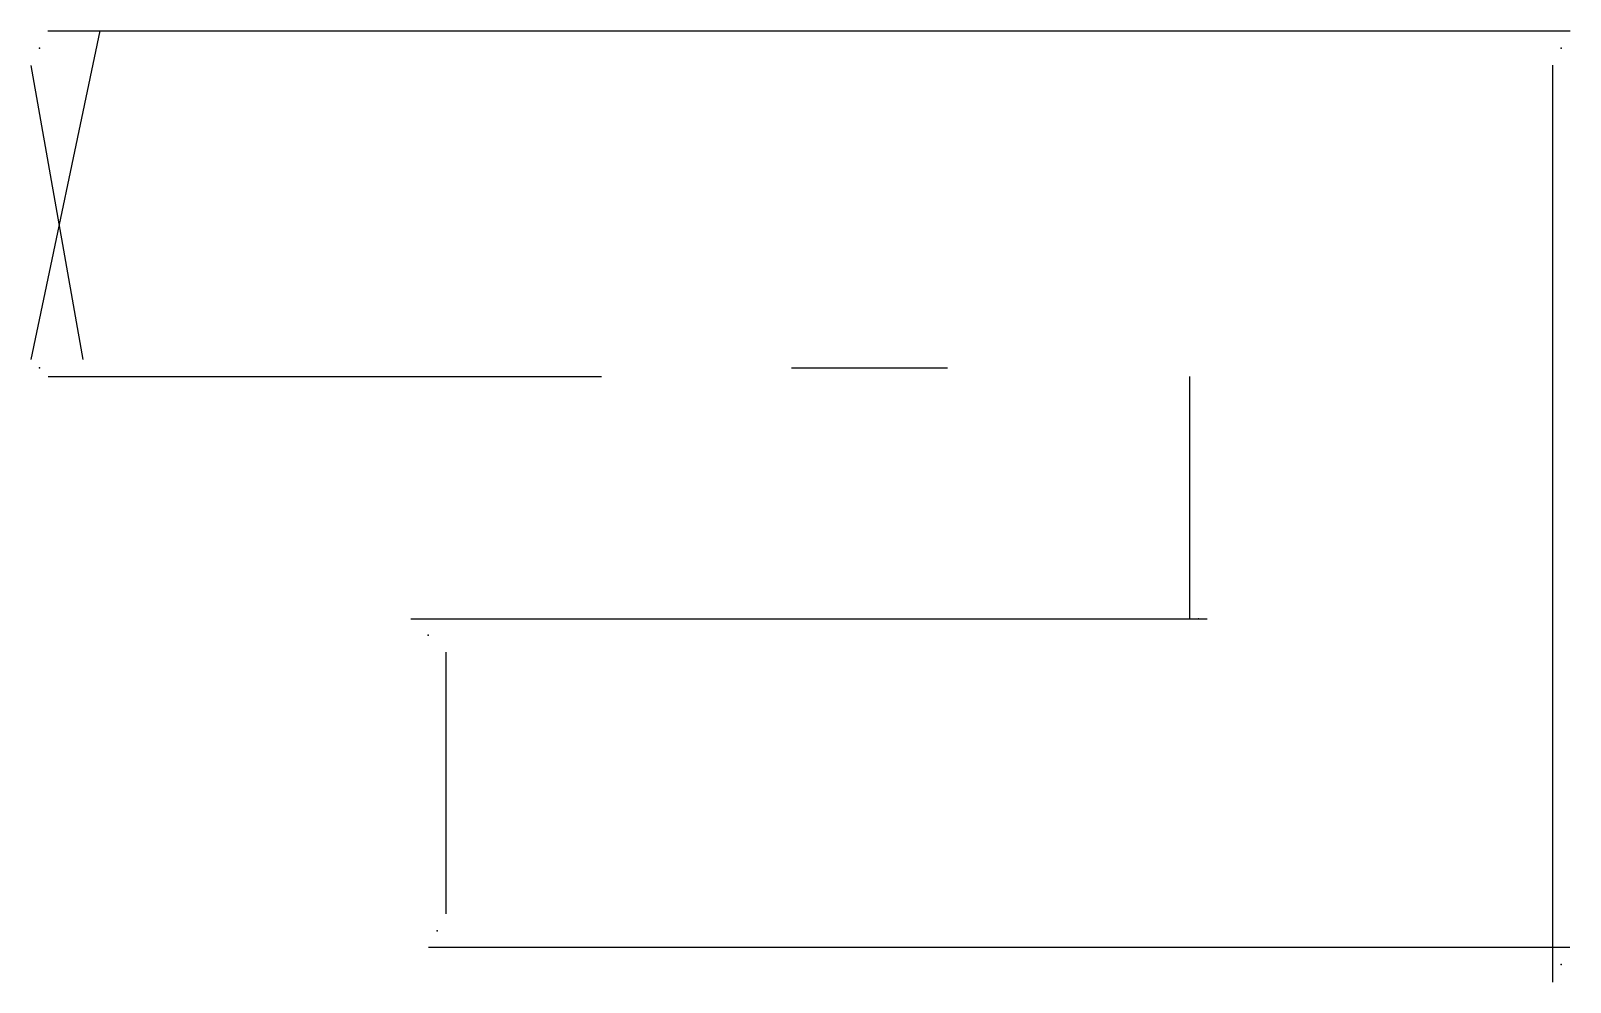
# Model space of a CAD drawing. Header units: metres. Extents: x -1.95 to 2.5, y -0.5 to 2.25.
import ezdxf

# ---------------------------------------------------------------- set-up
doc = ezdxf.new("R2010")
doc.units = ezdxf.units.M

msp = doc.modelspace()

# ---------------------------------------------------------------- linework, layer by layer
at = {"layer": 'ESQUINAS'}
for p in [(-1.925, 2.2), (2.475, 2.2), (-1.925, 1.275), (1.426, 0.55), (-0.801, 0.502), (-0.775, -0.352), (2.475, -0.45)]:
    msp.add_point(p, dxfattribs=at)
at = {"layer": 'MUROS'}
for p, q in [((-1.75, 2.25), (-1.95, 1.3)), ((-1.901, 2.25), (2.501, 2.25)), ((-1.95, 2.15), (-1.8, 1.3)), ((2.45, 2.151), (2.45, -0.501)), ((-1.9, 1.25), (-0.3, 1.25)), ((0.249, 1.275), (0.701, 1.275)), ((1.4, 1.25), (1.4, 0.55)), ((-0.851, 0.55), (1.451, 0.55)), ((-0.75, 0.453), (-0.75, -0.303)), ((-0.8, -0.4), (2.5, -0.4))]:
    msp.add_line(p, q, dxfattribs=at)

doc.saveas('drawing.dxf')
